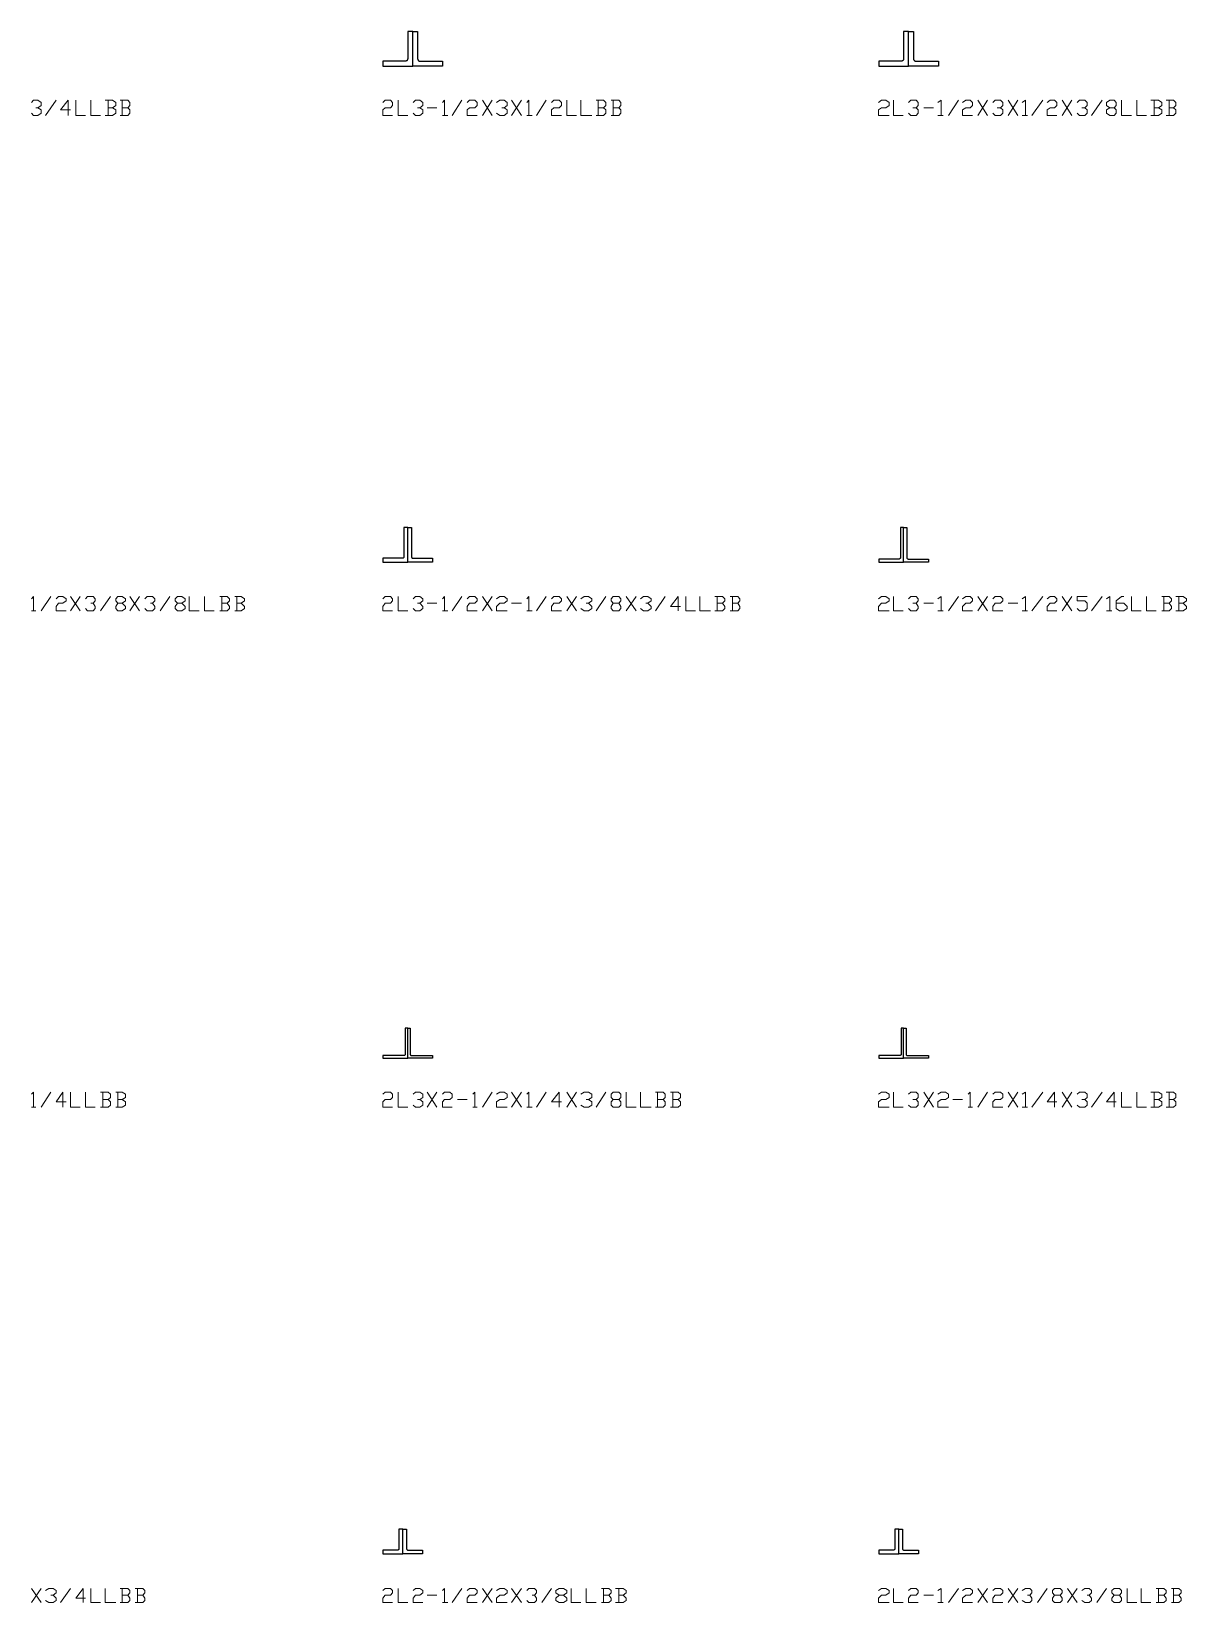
# Model space of a CAD drawing. Header units: inches. Extents: x 0 to 985, y -1555 to 12.
# Drawn here: x 614.6 to 731, y -954.9 to -796.5 of the extents above; entities that cross this region are included whole.
import ezdxf

# ---------------------------------------------------------------- set-up
doc = ezdxf.new("R2010")
doc.units = ezdxf.units.IN
doc.header["$MEASUREMENT"] = 0
doc.layers.add('AISC_STEEL', color=7, linetype='Continuous')

msp = doc.modelspace()

# ---------------------------------------------------------------- linework, layer by layer
at = {"color": 3, "lineweight": 0}
for points in [[(614.56, -803.65), (614.78, -803.43), (615.21, -803.43), (615.54, -803.65), (615.54, -803.98), (615.21, -804.19), (615, -804.19)], [(615.21, -804.19), (615.54, -804.41), (615.54, -804.74), (615.21, -804.96), (614.78, -804.96), (614.56, -804.74)], [(615.98, -804.96), (617.07, -803.43)], [(618.49, -804.41), (617.5, -804.41), (618.27, -803.43), (618.27, -804.96)], [(619.03, -803.43), (619.03, -804.96), (620.01, -804.96)], [(620.56, -803.43), (620.56, -804.96), (621.54, -804.96)], [(622.74, -804.19), (623.07, -803.98), (623.07, -803.65), (622.74, -803.43), (621.98, -803.43)], [(621.98, -804.96), (622.74, -804.96), (623.07, -804.74), (623.07, -804.41), (622.74, -804.19), (622.3, -804.19)], [(622.3, -803.43), (622.3, -804.96)], [(624.27, -804.19), (624.48, -803.98), (624.48, -803.65), (624.27, -803.43), (623.5, -803.43)], [(623.5, -804.96), (624.27, -804.96), (624.48, -804.74), (624.48, -804.41), (624.27, -804.19), (623.72, -804.19)], [(623.72, -803.43), (623.72, -804.96)], [(650, -803.65), (650.22, -803.43), (650.77, -803.43), (650.98, -803.65), (650.98, -803.98), (650.77, -804.19), (650.22, -804.19), (650, -804.41), (650, -804.96), (650.98, -804.96)], [(651.53, -803.43), (651.53, -804.96), (652.51, -804.96)], [(653.06, -803.65), (653.27, -803.43), (653.71, -803.43), (654.04, -803.65), (654.04, -803.98), (653.71, -804.19), (653.49, -804.19)], [(653.71, -804.19), (654.04, -804.41), (654.04, -804.74), (653.71, -804.96), (653.27, -804.96), (653.06, -804.74)], [(654.47, -804.19), (655.45, -804.19)], [(656, -803.65), (656.22, -803.43), (656.22, -804.96)], [(656.98, -804.96), (657.96, -803.43)], [(658.51, -803.65), (658.73, -803.43), (659.27, -803.43), (659.49, -803.65), (659.49, -803.98), (659.27, -804.19), (658.73, -804.19), (658.51, -804.41), (658.51, -804.96), (659.49, -804.96)], [(660.03, -804.96), (661.02, -803.43)], [(660.03, -803.43), (661.02, -804.96)], [(661.45, -803.65), (661.78, -803.43), (662.22, -803.43), (662.54, -803.65), (662.54, -803.98), (662.22, -804.19), (662, -804.19)], [(662.22, -804.19), (662.54, -804.41), (662.54, -804.74), (662.22, -804.96), (661.78, -804.96), (661.45, -804.74)], [(662.98, -804.96), (663.96, -803.43)], [(662.98, -803.43), (663.96, -804.96)], [(664.51, -803.65), (664.72, -803.43), (664.72, -804.96)], [(665.49, -804.96), (666.47, -803.43)], [(667.01, -803.65), (667.23, -803.43), (667.78, -803.43), (668, -803.65), (668, -803.98), (667.78, -804.19), (667.23, -804.19), (667.01, -804.41), (667.01, -804.96), (668, -804.96)], [(668.54, -803.43), (668.54, -804.96), (669.52, -804.96)], [(669.96, -803.43), (669.96, -804.96), (671.05, -804.96)], [(672.25, -804.19), (672.47, -803.98), (672.47, -803.65), (672.25, -803.43), (671.49, -803.43)], [(671.49, -804.96), (672.25, -804.96), (672.47, -804.74), (672.47, -804.41), (672.25, -804.19), (671.7, -804.19)], [(671.7, -803.43), (671.7, -804.96)], [(673.78, -804.19), (673.99, -803.98), (673.99, -803.65), (673.78, -803.43), (673.01, -803.43)], [(673.01, -804.96), (673.78, -804.96), (673.99, -804.74), (673.99, -804.41), (673.78, -804.19), (673.23, -804.19)], [(673.23, -803.43), (673.23, -804.96)], [(699.95, -803.65), (700.27, -803.43), (700.71, -803.43), (701.04, -803.65), (701.04, -803.98), (700.71, -804.19), (700.27, -804.19), (699.95, -804.41), (699.95, -804.96), (701.04, -804.96)], [(701.47, -803.43), (701.47, -804.96), (702.46, -804.96)], [(703, -803.65), (703.22, -803.43), (703.76, -803.43), (703.98, -803.65), (703.98, -803.98), (703.76, -804.19), (703.44, -804.19)], [(703.76, -804.19), (703.98, -804.41), (703.98, -804.74), (703.76, -804.96), (703.22, -804.96), (703, -804.74)], [(704.53, -804.19), (705.51, -804.19)], [(705.95, -803.65), (706.27, -803.43), (706.27, -804.96)], [(707.04, -804.96), (708.02, -803.43)], [(708.45, -803.65), (708.78, -803.43), (709.22, -803.43), (709.44, -803.65), (709.44, -803.98), (709.22, -804.19), (708.78, -804.19), (708.45, -804.41), (708.45, -804.96), (709.44, -804.96)], [(709.98, -804.96), (710.96, -803.43)], [(709.98, -803.43), (710.96, -804.96)], [(711.51, -803.65), (711.73, -803.43), (712.27, -803.43), (712.49, -803.65), (712.49, -803.98), (712.27, -804.19), (711.94, -804.19)], [(712.27, -804.19), (712.49, -804.41), (712.49, -804.74), (712.27, -804.96), (711.73, -804.96), (711.51, -804.74)], [(713.03, -804.96), (714.02, -803.43)], [(713.03, -803.43), (714.02, -804.96)], [(714.45, -803.65), (714.78, -803.43), (714.78, -804.96)], [(715.43, -804.96), (716.52, -803.43)], [(716.96, -803.65), (717.29, -803.43), (717.72, -803.43), (717.94, -803.65), (717.94, -803.98), (717.72, -804.19), (717.29, -804.19), (716.96, -804.41), (716.96, -804.96), (717.94, -804.96)], [(718.49, -804.96), (719.47, -803.43)], [(718.49, -803.43), (719.47, -804.96)], [(720.01, -803.65), (720.23, -803.43), (720.78, -803.43), (720.99, -803.65), (720.99, -803.98), (720.78, -804.19), (720.45, -804.19)], [(720.78, -804.19), (720.99, -804.41), (720.99, -804.74), (720.78, -804.96), (720.23, -804.96), (720.01, -804.74)], [(721.43, -804.96), (722.52, -803.43)], [(723.72, -804.19), (723.94, -804.41), (723.94, -804.74), (723.72, -804.96), (723.28, -804.96), (722.96, -804.74), (722.96, -804.41), (723.28, -804.19), (723.72, -804.19), (723.94, -803.98), (723.94, -803.65), (723.72, -803.43), (723.28, -803.43), (722.96, -803.65), (722.96, -803.98), (723.28, -804.19)], [(724.48, -803.43), (724.48, -804.96), (725.47, -804.96)], [(726.01, -803.43), (726.01, -804.96), (726.99, -804.96)], [(728.19, -804.19), (728.52, -803.98), (728.52, -803.65), (728.19, -803.43), (727.43, -803.43)], [(727.43, -804.96), (728.19, -804.96), (728.52, -804.74), (728.52, -804.41), (728.19, -804.19), (727.76, -804.19)], [(727.76, -803.43), (727.76, -804.96)], [(729.72, -804.19), (729.94, -803.98), (729.94, -803.65), (729.72, -803.43), (728.96, -803.43)], [(728.96, -804.96), (729.72, -804.96), (729.94, -804.74), (729.94, -804.41), (729.72, -804.19), (729.28, -804.19)], [(729.28, -803.43), (729.28, -804.96)], [(656, -804.96), (656.55, -804.96)], [(664.51, -804.96), (665.05, -804.96)], [(705.95, -804.96), (706.49, -804.96)], [(714.45, -804.96), (715, -804.96)], [(614.56, -853.7), (614.78, -853.48), (614.78, -854.9)], [(615.54, -854.9), (616.52, -853.48)], [(617.07, -853.7), (617.29, -853.48), (617.72, -853.48), (618.05, -853.7), (618.05, -853.92), (617.72, -854.14), (617.29, -854.14), (617.07, -854.47), (617.07, -854.9), (618.05, -854.9)], [(618.49, -854.9), (619.47, -853.48)], [(618.49, -853.48), (619.47, -854.9)], [(620.01, -853.7), (620.23, -853.48), (620.78, -853.48), (620.99, -853.7), (620.99, -853.92), (620.78, -854.14), (620.56, -854.14)], [(621.54, -854.9), (622.52, -853.48)], [(623.72, -854.14), (624.05, -854.47), (624.05, -854.68), (623.72, -854.9), (623.28, -854.9), (623.07, -854.68), (623.07, -854.47), (623.28, -854.14), (623.72, -854.14), (624.05, -853.92), (624.05, -853.7), (623.72, -853.48), (623.28, -853.48), (623.07, -853.7), (623.07, -853.92), (623.28, -854.14)], [(624.48, -854.9), (625.47, -853.48)], [(624.48, -853.48), (625.47, -854.9)], [(626.01, -853.7), (626.23, -853.48), (626.77, -853.48), (626.99, -853.7), (626.99, -853.92), (626.77, -854.14), (626.56, -854.14)], [(627.54, -854.9), (628.52, -853.48)], [(629.72, -854.14), (630.05, -854.47), (630.05, -854.68), (629.72, -854.9), (629.28, -854.9), (629.06, -854.68), (629.06, -854.47), (629.28, -854.14), (629.72, -854.14), (630.05, -853.92), (630.05, -853.7), (629.72, -853.48), (629.28, -853.48), (629.06, -853.7), (629.06, -853.92), (629.28, -854.14)], [(630.48, -853.48), (630.48, -854.9), (631.46, -854.9)], [(632.01, -853.48), (632.01, -854.9), (632.99, -854.9)], [(634.3, -854.14), (634.52, -853.92), (634.52, -853.7), (634.3, -853.48), (633.54, -853.48)], [(633.75, -853.48), (633.75, -854.9)], [(635.72, -854.14), (636.04, -853.92), (636.04, -853.7), (635.72, -853.48), (635.06, -853.48)], [(635.28, -853.48), (635.28, -854.9)], [(650, -853.7), (650.22, -853.48), (650.77, -853.48), (650.98, -853.7), (650.98, -853.92), (650.77, -854.14), (650.22, -854.14), (650, -854.47), (650, -854.9), (650.98, -854.9)], [(651.53, -853.48), (651.53, -854.9), (652.51, -854.9)], [(653.06, -853.7), (653.27, -853.48), (653.71, -853.48), (654.04, -853.7), (654.04, -853.92), (653.71, -854.14), (653.49, -854.14)], [(656, -853.7), (656.22, -853.48), (656.22, -854.9)], [(656.98, -854.9), (657.96, -853.48)], [(658.51, -853.7), (658.73, -853.48), (659.27, -853.48), (659.49, -853.7), (659.49, -853.92), (659.27, -854.14), (658.73, -854.14), (658.51, -854.47), (658.51, -854.9), (659.49, -854.9)], [(660.03, -854.9), (661.02, -853.48)], [(660.03, -853.48), (661.02, -854.9)], [(661.45, -853.7), (661.78, -853.48), (662.22, -853.48), (662.54, -853.7), (662.54, -853.92), (662.22, -854.14), (661.78, -854.14), (661.45, -854.47), (661.45, -854.9), (662.54, -854.9)], [(664.51, -853.7), (664.72, -853.48), (664.72, -854.9)], [(665.49, -854.9), (666.47, -853.48)], [(667.01, -853.7), (667.23, -853.48), (667.78, -853.48), (668, -853.7), (668, -853.92), (667.78, -854.14), (667.23, -854.14), (667.01, -854.47), (667.01, -854.9), (668, -854.9)], [(668.54, -854.9), (669.52, -853.48)], [(668.54, -853.48), (669.52, -854.9)], [(669.96, -853.7), (670.29, -853.48), (670.72, -853.48), (671.05, -853.7), (671.05, -853.92), (670.72, -854.14), (670.5, -854.14)], [(671.49, -854.9), (672.47, -853.48)], [(673.78, -854.14), (673.99, -854.47), (673.99, -854.68), (673.78, -854.9), (673.23, -854.9), (673.01, -854.68), (673.01, -854.47), (673.23, -854.14), (673.78, -854.14), (673.99, -853.92), (673.99, -853.7), (673.78, -853.48), (673.23, -853.48), (673.01, -853.7), (673.01, -853.92), (673.23, -854.14)], [(674.54, -854.9), (675.52, -853.48)], [(674.54, -853.48), (675.52, -854.9)], [(675.96, -853.7), (676.28, -853.48), (676.72, -853.48), (677.05, -853.7), (677.05, -853.92), (676.72, -854.14), (676.5, -854.14)], [(677.48, -854.9), (678.46, -853.48)], [(679.99, -854.47), (679.01, -854.47), (679.77, -853.48), (679.77, -854.9)], [(680.54, -853.48), (680.54, -854.9), (681.52, -854.9)], [(681.95, -853.48), (681.95, -854.9), (683.04, -854.9)], [(684.24, -854.14), (684.46, -853.92), (684.46, -853.7), (684.24, -853.48), (683.48, -853.48)], [(683.7, -853.48), (683.7, -854.9)], [(685.77, -854.14), (685.99, -853.92), (685.99, -853.7), (685.77, -853.48), (685.01, -853.48)], [(685.23, -853.48), (685.23, -854.9)], [(699.95, -853.7), (700.27, -853.48), (700.71, -853.48), (701.04, -853.7), (701.04, -853.92), (700.71, -854.14), (700.27, -854.14), (699.95, -854.47), (699.95, -854.9), (701.04, -854.9)], [(701.47, -853.48), (701.47, -854.9), (702.46, -854.9)], [(703, -853.7), (703.22, -853.48), (703.76, -853.48), (703.98, -853.7), (703.98, -853.92), (703.76, -854.14), (703.44, -854.14)], [(705.95, -853.7), (706.27, -853.48), (706.27, -854.9)], [(707.04, -854.9), (708.02, -853.48)], [(708.45, -853.7), (708.78, -853.48), (709.22, -853.48), (709.44, -853.7), (709.44, -853.92), (709.22, -854.14), (708.78, -854.14), (708.45, -854.47), (708.45, -854.9), (709.44, -854.9)], [(709.98, -854.9), (710.96, -853.48)], [(709.98, -853.48), (710.96, -854.9)], [(711.51, -853.7), (711.73, -853.48), (712.27, -853.48), (712.49, -853.7), (712.49, -853.92), (712.27, -854.14), (711.73, -854.14), (711.51, -854.47), (711.51, -854.9), (712.49, -854.9)], [(714.45, -853.7), (714.78, -853.48), (714.78, -854.9)], [(715.43, -854.9), (716.52, -853.48)], [(716.96, -853.7), (717.29, -853.48), (717.72, -853.48), (717.94, -853.7), (717.94, -853.92), (717.72, -854.14), (717.29, -854.14), (716.96, -854.47), (716.96, -854.9), (717.94, -854.9)], [(718.49, -854.9), (719.47, -853.48)], [(718.49, -853.48), (719.47, -854.9)], [(720.01, -854.68), (720.23, -854.9), (720.78, -854.9), (720.99, -854.68), (720.99, -854.14), (720.78, -853.92), (720.01, -853.92), (720.01, -853.48), (720.99, -853.48)], [(721.43, -854.9), (722.52, -853.48)], [(722.96, -853.7), (723.28, -853.48), (723.28, -854.9)], [(723.94, -854.14), (724.7, -854.14), (725.03, -854.47), (725.03, -854.68), (724.7, -854.9), (724.27, -854.9), (723.94, -854.68), (723.94, -853.92), (724.48, -853.48), (724.7, -853.48)], [(725.47, -853.48), (725.47, -854.9), (726.45, -854.9)], [(726.99, -853.48), (726.99, -854.9), (727.97, -854.9)], [(729.28, -854.14), (729.5, -853.92), (729.5, -853.7), (729.28, -853.48), (728.52, -853.48)], [(728.74, -853.48), (728.74, -854.9)], [(730.7, -854.14), (731.03, -853.92), (731.03, -853.7), (730.7, -853.48), (729.94, -853.48)], [(730.26, -853.48), (730.26, -854.9)], [(614.56, -854.9), (615, -854.9)], [(620.78, -854.14), (620.99, -854.47), (620.99, -854.68), (620.78, -854.9), (620.23, -854.9), (620.01, -854.68)], [(626.77, -854.14), (626.99, -854.47), (626.99, -854.68), (626.77, -854.9), (626.23, -854.9), (626.01, -854.68)], [(633.54, -854.9), (634.3, -854.9), (634.52, -854.68), (634.52, -854.47), (634.3, -854.14), (633.75, -854.14)], [(635.06, -854.9), (635.72, -854.9), (636.04, -854.68), (636.04, -854.47), (635.72, -854.14), (635.28, -854.14)], [(653.71, -854.14), (654.04, -854.47), (654.04, -854.68), (653.71, -854.9), (653.27, -854.9), (653.06, -854.68)], [(654.47, -854.14), (655.45, -854.14)], [(656, -854.9), (656.55, -854.9)], [(662.98, -854.14), (663.96, -854.14)], [(664.51, -854.9), (665.05, -854.9)], [(670.72, -854.14), (671.05, -854.47), (671.05, -854.68), (670.72, -854.9), (670.29, -854.9), (669.96, -854.68)], [(676.72, -854.14), (677.05, -854.47), (677.05, -854.68), (676.72, -854.9), (676.28, -854.9), (675.96, -854.68)], [(683.48, -854.9), (684.24, -854.9), (684.46, -854.68), (684.46, -854.47), (684.24, -854.14), (683.7, -854.14)], [(685.01, -854.9), (685.77, -854.9), (685.99, -854.68), (685.99, -854.47), (685.77, -854.14), (685.23, -854.14)], [(703.76, -854.14), (703.98, -854.47), (703.98, -854.68), (703.76, -854.9), (703.22, -854.9), (703, -854.68)], [(704.53, -854.14), (705.51, -854.14)], [(705.95, -854.9), (706.49, -854.9)], [(713.03, -854.14), (714.02, -854.14)], [(714.45, -854.9), (715, -854.9)], [(722.96, -854.9), (723.5, -854.9)], [(728.52, -854.9), (729.28, -854.9), (729.5, -854.68), (729.5, -854.47), (729.28, -854.14), (728.74, -854.14)], [(729.94, -854.9), (730.7, -854.9), (731.03, -854.68), (731.03, -854.47), (730.7, -854.14), (730.26, -854.14)], [(614.56, -903.65), (614.78, -903.43), (614.78, -904.96)], [(615.54, -904.96), (616.52, -903.43)], [(618.05, -904.41), (617.07, -904.41), (617.72, -903.43), (617.72, -904.96)], [(618.49, -903.43), (618.49, -904.96), (619.47, -904.96)], [(620.01, -903.43), (620.01, -904.96), (620.99, -904.96)], [(622.3, -904.19), (622.52, -903.98), (622.52, -903.65), (622.3, -903.43), (621.54, -903.43)], [(621.54, -904.96), (622.3, -904.96), (622.52, -904.74), (622.52, -904.41), (622.3, -904.19), (621.76, -904.19)], [(621.76, -903.43), (621.76, -904.96)], [(623.72, -904.19), (624.05, -903.98), (624.05, -903.65), (623.72, -903.43), (623.07, -903.43)], [(623.07, -904.96), (623.72, -904.96), (624.05, -904.74), (624.05, -904.41), (623.72, -904.19), (623.28, -904.19)], [(623.28, -903.43), (623.28, -904.96)], [(650, -903.65), (650.22, -903.43), (650.77, -903.43), (650.98, -903.65), (650.98, -903.98), (650.77, -904.19), (650.22, -904.19), (650, -904.41), (650, -904.96), (650.98, -904.96)], [(651.53, -903.43), (651.53, -904.96), (652.51, -904.96)], [(653.06, -903.65), (653.27, -903.43), (653.71, -903.43), (654.04, -903.65), (654.04, -903.98), (653.71, -904.19), (653.49, -904.19)], [(653.71, -904.19), (654.04, -904.41), (654.04, -904.74), (653.71, -904.96), (653.27, -904.96), (653.06, -904.74)], [(654.47, -904.96), (655.45, -903.43)], [(654.47, -903.43), (655.45, -904.96)], [(656, -903.65), (656.22, -903.43), (656.76, -903.43), (656.98, -903.65), (656.98, -903.98), (656.76, -904.19), (656.22, -904.19), (656, -904.41), (656, -904.96), (656.98, -904.96)], [(657.53, -904.19), (658.51, -904.19)], [(659.05, -903.65), (659.27, -903.43), (659.27, -904.96)], [(660.03, -904.96), (661.02, -903.43)], [(661.45, -903.65), (661.78, -903.43), (662.22, -903.43), (662.54, -903.65), (662.54, -903.98), (662.22, -904.19), (661.78, -904.19), (661.45, -904.41), (661.45, -904.96), (662.54, -904.96)], [(662.98, -904.96), (663.96, -903.43)], [(662.98, -903.43), (663.96, -904.96)], [(664.51, -903.65), (664.72, -903.43), (664.72, -904.96)], [(665.49, -904.96), (666.47, -903.43)], [(668, -904.41), (667.01, -904.41), (667.78, -903.43), (667.78, -904.96)], [(668.54, -904.96), (669.52, -903.43)], [(668.54, -903.43), (669.52, -904.96)], [(669.96, -903.65), (670.29, -903.43), (670.72, -903.43), (671.05, -903.65), (671.05, -903.98), (670.72, -904.19), (670.5, -904.19)], [(670.72, -904.19), (671.05, -904.41), (671.05, -904.74), (670.72, -904.96), (670.29, -904.96), (669.96, -904.74)], [(671.49, -904.96), (672.47, -903.43)], [(673.78, -904.19), (673.99, -904.41), (673.99, -904.74), (673.78, -904.96), (673.23, -904.96), (673.01, -904.74), (673.01, -904.41), (673.23, -904.19), (673.78, -904.19), (673.99, -903.98), (673.99, -903.65), (673.78, -903.43), (673.23, -903.43), (673.01, -903.65), (673.01, -903.98), (673.23, -904.19)], [(674.54, -903.43), (674.54, -904.96), (675.52, -904.96)], [(675.96, -903.43), (675.96, -904.96), (677.05, -904.96)], [(678.25, -904.19), (678.46, -903.98), (678.46, -903.65), (678.25, -903.43), (677.48, -903.43)], [(677.48, -904.96), (678.25, -904.96), (678.46, -904.74), (678.46, -904.41), (678.25, -904.19), (677.7, -904.19)], [(677.7, -903.43), (677.7, -904.96)], [(679.77, -904.19), (679.99, -903.98), (679.99, -903.65), (679.77, -903.43), (679.01, -903.43)], [(679.01, -904.96), (679.77, -904.96), (679.99, -904.74), (679.99, -904.41), (679.77, -904.19), (679.23, -904.19)], [(679.23, -903.43), (679.23, -904.96)], [(699.95, -903.65), (700.27, -903.43), (700.71, -903.43), (701.04, -903.65), (701.04, -903.98), (700.71, -904.19), (700.27, -904.19), (699.95, -904.41), (699.95, -904.96), (701.04, -904.96)], [(701.47, -903.43), (701.47, -904.96), (702.46, -904.96)], [(703, -903.65), (703.22, -903.43), (703.76, -903.43), (703.98, -903.65), (703.98, -903.98), (703.76, -904.19), (703.44, -904.19)], [(703.76, -904.19), (703.98, -904.41), (703.98, -904.74), (703.76, -904.96), (703.22, -904.96), (703, -904.74)], [(704.53, -904.96), (705.51, -903.43)], [(704.53, -903.43), (705.51, -904.96)], [(705.95, -903.65), (706.27, -903.43), (706.71, -903.43), (707.04, -903.65), (707.04, -903.98), (706.71, -904.19), (706.27, -904.19), (705.95, -904.41), (705.95, -904.96), (707.04, -904.96)], [(707.47, -904.19), (708.45, -904.19)], [(709, -903.65), (709.22, -903.43), (709.22, -904.96)], [(709.98, -904.96), (710.96, -903.43)], [(711.51, -903.65), (711.73, -903.43), (712.27, -903.43), (712.49, -903.65), (712.49, -903.98), (712.27, -904.19), (711.73, -904.19), (711.51, -904.41), (711.51, -904.96), (712.49, -904.96)], [(713.03, -904.96), (714.02, -903.43)], [(713.03, -903.43), (714.02, -904.96)], [(714.45, -903.65), (714.78, -903.43), (714.78, -904.96)], [(715.43, -904.96), (716.52, -903.43)], [(717.94, -904.41), (716.96, -904.41), (717.72, -903.43), (717.72, -904.96)], [(718.49, -904.96), (719.47, -903.43)], [(718.49, -903.43), (719.47, -904.96)], [(720.01, -903.65), (720.23, -903.43), (720.78, -903.43), (720.99, -903.65), (720.99, -903.98), (720.78, -904.19), (720.45, -904.19)], [(720.78, -904.19), (720.99, -904.41), (720.99, -904.74), (720.78, -904.96), (720.23, -904.96), (720.01, -904.74)], [(721.43, -904.96), (722.52, -903.43)], [(723.94, -904.41), (722.96, -904.41), (723.72, -903.43), (723.72, -904.96)], [(724.48, -903.43), (724.48, -904.96), (725.47, -904.96)], [(726.01, -903.43), (726.01, -904.96), (726.99, -904.96)], [(728.19, -904.19), (728.52, -903.98), (728.52, -903.65), (728.19, -903.43), (727.43, -903.43)], [(727.43, -904.96), (728.19, -904.96), (728.52, -904.74), (728.52, -904.41), (728.19, -904.19), (727.76, -904.19)], [(727.76, -903.43), (727.76, -904.96)], [(729.72, -904.19), (729.94, -903.98), (729.94, -903.65), (729.72, -903.43), (728.96, -903.43)], [(728.96, -904.96), (729.72, -904.96), (729.94, -904.74), (729.94, -904.41), (729.72, -904.19), (729.28, -904.19)], [(729.28, -903.43), (729.28, -904.96)], [(614.56, -904.96), (615, -904.96)], [(659.05, -904.96), (659.49, -904.96)], [(664.51, -904.96), (665.05, -904.96)], [(709, -904.96), (709.44, -904.96)], [(714.45, -904.96), (715, -904.96)], [(614.56, -954.9), (615.54, -953.49)], [(614.56, -953.49), (615.54, -954.9)], [(615.98, -953.7), (616.31, -953.49), (616.74, -953.49), (617.07, -953.7), (617.07, -953.92), (616.74, -954.14), (616.52, -954.14)], [(617.5, -954.9), (618.49, -953.49)], [(620.01, -954.47), (619.03, -954.47), (619.79, -953.49), (619.79, -954.9)], [(620.56, -953.49), (620.56, -954.9), (621.54, -954.9)], [(621.98, -953.49), (621.98, -954.9), (623.07, -954.9)], [(624.27, -954.14), (624.48, -953.92), (624.48, -953.7), (624.27, -953.49), (623.5, -953.49)], [(623.72, -953.49), (623.72, -954.9)], [(625.79, -954.14), (626.01, -953.92), (626.01, -953.7), (625.79, -953.49), (625.03, -953.49)], [(625.25, -953.49), (625.25, -954.9)], [(650, -953.7), (650.22, -953.49), (650.77, -953.49), (650.98, -953.7), (650.98, -953.92), (650.77, -954.14), (650.22, -954.14), (650, -954.47), (650, -954.9), (650.98, -954.9)], [(651.53, -953.49), (651.53, -954.9), (652.51, -954.9)], [(653.06, -953.7), (653.27, -953.49), (653.71, -953.49), (654.04, -953.7), (654.04, -953.92), (653.71, -954.14), (653.27, -954.14), (653.06, -954.47), (653.06, -954.9), (654.04, -954.9)], [(656, -953.7), (656.22, -953.49), (656.22, -954.9)], [(656.98, -954.9), (657.96, -953.49)], [(658.51, -953.7), (658.73, -953.49), (659.27, -953.49), (659.49, -953.7), (659.49, -953.92), (659.27, -954.14), (658.73, -954.14), (658.51, -954.47), (658.51, -954.9), (659.49, -954.9)], [(660.03, -954.9), (661.02, -953.49)], [(660.03, -953.49), (661.02, -954.9)], [(661.45, -953.7), (661.78, -953.49), (662.22, -953.49), (662.54, -953.7), (662.54, -953.92), (662.22, -954.14), (661.78, -954.14), (661.45, -954.47), (661.45, -954.9), (662.54, -954.9)], [(662.98, -954.9), (663.96, -953.49)], [(662.98, -953.49), (663.96, -954.9)], [(664.51, -953.7), (664.72, -953.49), (665.27, -953.49), (665.49, -953.7), (665.49, -953.92), (665.27, -954.14), (665.05, -954.14)], [(666.03, -954.9), (667.01, -953.49)], [(668.21, -954.14), (668.54, -954.47), (668.54, -954.68), (668.21, -954.9), (667.78, -954.9), (667.45, -954.68), (667.45, -954.47), (667.78, -954.14), (668.21, -954.14), (668.54, -953.92), (668.54, -953.7), (668.21, -953.49), (667.78, -953.49), (667.45, -953.7), (667.45, -953.92), (667.78, -954.14)], [(668.98, -953.49), (668.98, -954.9), (669.96, -954.9)], [(670.5, -953.49), (670.5, -954.9), (671.49, -954.9)], [(672.79, -954.14), (673.01, -953.92), (673.01, -953.7), (672.79, -953.49), (672.03, -953.49)], [(672.25, -953.49), (672.25, -954.9)], [(674.21, -954.14), (674.54, -953.92), (674.54, -953.7), (674.21, -953.49), (673.45, -953.49)], [(673.78, -953.49), (673.78, -954.9)], [(699.95, -953.7), (700.27, -953.49), (700.71, -953.49), (701.04, -953.7), (701.04, -953.92), (700.71, -954.14), (700.27, -954.14), (699.95, -954.47), (699.95, -954.9), (701.04, -954.9)], [(701.47, -953.49), (701.47, -954.9), (702.46, -954.9)], [(703, -953.7), (703.22, -953.49), (703.76, -953.49), (703.98, -953.7), (703.98, -953.92), (703.76, -954.14), (703.22, -954.14), (703, -954.47), (703, -954.9), (703.98, -954.9)], [(705.95, -953.7), (706.27, -953.49), (706.27, -954.9)], [(707.04, -954.9), (708.02, -953.49)], [(708.45, -953.7), (708.78, -953.49), (709.22, -953.49), (709.44, -953.7), (709.44, -953.92), (709.22, -954.14), (708.78, -954.14), (708.45, -954.47), (708.45, -954.9), (709.44, -954.9)], [(709.98, -954.9), (710.96, -953.49)], [(709.98, -953.49), (710.96, -954.9)], [(711.51, -953.7), (711.73, -953.49), (712.27, -953.49), (712.49, -953.7), (712.49, -953.92), (712.27, -954.14), (711.73, -954.14), (711.51, -954.47), (711.51, -954.9), (712.49, -954.9)], [(713.03, -954.9), (714.02, -953.49)], [(713.03, -953.49), (714.02, -954.9)], [(714.45, -953.7), (714.78, -953.49), (715.21, -953.49), (715.43, -953.7), (715.43, -953.92), (715.21, -954.14), (715, -954.14)], [(715.98, -954.9), (716.96, -953.49)], [(718.27, -954.14), (718.49, -954.47), (718.49, -954.68), (718.27, -954.9), (717.72, -954.9), (717.5, -954.68), (717.5, -954.47), (717.72, -954.14), (718.27, -954.14), (718.49, -953.92), (718.49, -953.7), (718.27, -953.49), (717.72, -953.49), (717.5, -953.7), (717.5, -953.92), (717.72, -954.14)], [(719.03, -954.9), (720.01, -953.49)], [(719.03, -953.49), (720.01, -954.9)], [(720.45, -953.7), (720.78, -953.49), (721.21, -953.49), (721.43, -953.7), (721.43, -953.92), (721.21, -954.14), (720.99, -954.14)], [(721.98, -954.9), (722.96, -953.49)], [(724.27, -954.14), (724.48, -954.47), (724.48, -954.68), (724.27, -954.9), (723.72, -954.9), (723.5, -954.68), (723.5, -954.47), (723.72, -954.14), (724.27, -954.14), (724.48, -953.92), (724.48, -953.7), (724.27, -953.49), (723.72, -953.49), (723.5, -953.7), (723.5, -953.92), (723.72, -954.14)], [(725.03, -953.49), (725.03, -954.9), (726.01, -954.9)], [(726.45, -953.49), (726.45, -954.9), (727.43, -954.9)], [(728.74, -954.14), (728.96, -953.92), (728.96, -953.7), (728.74, -953.49), (727.97, -953.49)], [(728.19, -953.49), (728.19, -954.9)], [(730.26, -954.14), (730.48, -953.92), (730.48, -953.7), (730.26, -953.49), (729.5, -953.49)], [(729.72, -953.49), (729.72, -954.9)], [(616.74, -954.14), (617.07, -954.47), (617.07, -954.68), (616.74, -954.9), (616.31, -954.9), (615.98, -954.68)], [(623.5, -954.9), (624.27, -954.9), (624.48, -954.68), (624.48, -954.47), (624.27, -954.14), (623.72, -954.14)], [(625.03, -954.9), (625.79, -954.9), (626.01, -954.68), (626.01, -954.47), (625.79, -954.14), (625.25, -954.14)], [(654.47, -954.14), (655.45, -954.14)], [(656, -954.9), (656.55, -954.9)], [(665.27, -954.14), (665.49, -954.47), (665.49, -954.68), (665.27, -954.9), (664.72, -954.9), (664.51, -954.68)], [(672.03, -954.9), (672.79, -954.9), (673.01, -954.68), (673.01, -954.47), (672.79, -954.14), (672.25, -954.14)], [(673.45, -954.9), (674.21, -954.9), (674.54, -954.68), (674.54, -954.47), (674.21, -954.14), (673.78, -954.14)], [(704.53, -954.14), (705.51, -954.14)], [(705.95, -954.9), (706.49, -954.9)], [(715.21, -954.14), (715.43, -954.47), (715.43, -954.68), (715.21, -954.9), (714.78, -954.9), (714.45, -954.68)], [(721.21, -954.14), (721.43, -954.47), (721.43, -954.68), (721.21, -954.9), (720.78, -954.9), (720.45, -954.68)], [(727.97, -954.9), (728.74, -954.9), (728.96, -954.68), (728.96, -954.47), (728.74, -954.14), (728.19, -954.14)], [(729.5, -954.9), (730.26, -954.9), (730.48, -954.68), (730.48, -954.47), (730.26, -954.14), (729.72, -954.14)]]:
    msp.add_lwpolyline(points, dxfattribs=at)
at = {"layer": 'AISC_STEEL'}
for points in [[(650, -800), (653, -800), (653, -796.5), (652.5, -796.5), (652.5, -799.25), (652.5, -799.28), (652.49, -799.31), (652.49, -799.33), (652.48, -799.36), (652.46, -799.38), (652.45, -799.41), (652.43, -799.43), (652.41, -799.45), (652.38, -799.46), (652.36, -799.48), (652.33, -799.49), (652.31, -799.49), (652.28, -799.5), (652.25, -799.5), (650, -799.5)], [(656, -800), (653, -800), (653, -796.5), (653.5, -796.5), (653.5, -799.25), (653.5, -799.28), (653.51, -799.31), (653.51, -799.33), (653.52, -799.36), (653.54, -799.38), (653.55, -799.41), (653.57, -799.43), (653.59, -799.45), (653.62, -799.46), (653.64, -799.48), (653.67, -799.49), (653.69, -799.49), (653.72, -799.5), (653.75, -799.5), (656, -799.5)], [(700, -800), (703, -800), (703, -796.5), (702.5, -796.5), (702.5, -799.25), (702.5, -799.28), (702.49, -799.31), (702.49, -799.33), (702.48, -799.36), (702.46, -799.38), (702.45, -799.41), (702.43, -799.43), (702.41, -799.45), (702.38, -799.46), (702.36, -799.48), (702.33, -799.49), (702.31, -799.49), (702.28, -799.5), (702.25, -799.5), (700, -799.5)], [(706, -800), (703, -800), (703, -796.5), (703.5, -796.5), (703.5, -799.25), (703.5, -799.28), (703.51, -799.31), (703.51, -799.33), (703.52, -799.36), (703.54, -799.38), (703.55, -799.41), (703.57, -799.43), (703.59, -799.45), (703.62, -799.46), (703.64, -799.48), (703.67, -799.49), (703.69, -799.49), (703.72, -799.5), (703.75, -799.5), (706, -799.5)], [(650, -850), (652.5, -850), (652.5, -846.5), (652.12, -846.5), (652.12, -849.44), (652.12, -849.46), (652.12, -849.49), (652.11, -849.51), (652.1, -849.53), (652.09, -849.55), (652.07, -849.57), (652.05, -849.59), (652.03, -849.6), (652.01, -849.61), (651.99, -849.62), (651.96, -849.62), (651.94, -849.62), (650, -849.62)], [(655, -850), (652.5, -850), (652.5, -846.5), (652.88, -846.5), (652.88, -849.44), (652.88, -849.46), (652.88, -849.49), (652.89, -849.51), (652.9, -849.53), (652.91, -849.55), (652.93, -849.57), (652.95, -849.59), (652.97, -849.6), (652.99, -849.61), (653.01, -849.62), (653.04, -849.62), (653.06, -849.62), (655, -849.62)], [(700, -850), (702.5, -850), (702.5, -846.5), (702.19, -846.5), (702.19, -849.53), (702.19, -849.55), (702.18, -849.57), (702.18, -849.59), (702.17, -849.61), (702.15, -849.63), (702.14, -849.64), (702.13, -849.65), (702.11, -849.67), (702.09, -849.68), (702.07, -849.68), (702.05, -849.69), (702.03, -849.69), (700, -849.69)], [(705, -850), (702.5, -850), (702.5, -846.5), (702.81, -846.5), (702.81, -849.53), (702.81, -849.55), (702.82, -849.57), (702.82, -849.59), (702.83, -849.61), (702.85, -849.63), (702.86, -849.64), (702.87, -849.65), (702.89, -849.67), (702.91, -849.68), (702.93, -849.68), (702.95, -849.69), (702.97, -849.69), (705, -849.69)], [(650, -900), (652.5, -900), (652.5, -897), (652.25, -897), (652.25, -899.62), (652.25, -899.64), (652.25, -899.66), (652.24, -899.67), (652.23, -899.69), (652.22, -899.7), (652.21, -899.71), (652.2, -899.72), (652.19, -899.73), (652.17, -899.74), (652.16, -899.75), (652.14, -899.75), (652.12, -899.75), (650, -899.75)], [(655, -900), (652.5, -900), (652.5, -897), (652.75, -897), (652.75, -899.62), (652.75, -899.64), (652.75, -899.66), (652.76, -899.67), (652.77, -899.69), (652.78, -899.7), (652.79, -899.71), (652.8, -899.72), (652.81, -899.73), (652.83, -899.74), (652.84, -899.75), (652.86, -899.75), (652.88, -899.75), (655, -899.75)], [(700, -900), (702.5, -900), (702.5, -897), (702.25, -897), (702.25, -899.62), (702.25, -899.64), (702.25, -899.66), (702.24, -899.67), (702.23, -899.69), (702.22, -899.7), (702.21, -899.71), (702.2, -899.72), (702.19, -899.73), (702.17, -899.74), (702.16, -899.75), (702.14, -899.75), (702.12, -899.75), (700, -899.75)], [(705, -900), (702.5, -900), (702.5, -897), (702.75, -897), (702.75, -899.62), (702.75, -899.64), (702.75, -899.66), (702.76, -899.67), (702.77, -899.69), (702.78, -899.7), (702.79, -899.71), (702.8, -899.72), (702.81, -899.73), (702.83, -899.74), (702.84, -899.75), (702.86, -899.75), (702.88, -899.75), (705, -899.75)], [(650, -950), (652, -950), (652, -947.5), (651.62, -947.5), (651.62, -949.44), (651.62, -949.46), (651.62, -949.49), (651.61, -949.51), (651.6, -949.53), (651.59, -949.55), (651.57, -949.57), (651.55, -949.59), (651.53, -949.6), (651.51, -949.61), (651.49, -949.62), (651.46, -949.62), (651.44, -949.62), (650, -949.62)], [(654, -950), (652, -950), (652, -947.5), (652.38, -947.5), (652.38, -949.44), (652.38, -949.46), (652.38, -949.49), (652.39, -949.51), (652.4, -949.53), (652.41, -949.55), (652.43, -949.57), (652.45, -949.59), (652.47, -949.6), (652.49, -949.61), (652.51, -949.62), (652.54, -949.62), (652.56, -949.62), (654, -949.62)], [(700, -950), (702, -950), (702, -947.5), (701.62, -947.5), (701.62, -949.44), (701.62, -949.46), (701.62, -949.49), (701.61, -949.51), (701.6, -949.53), (701.59, -949.55), (701.57, -949.57), (701.55, -949.59), (701.53, -949.6), (701.51, -949.61), (701.49, -949.62), (701.46, -949.62), (701.44, -949.62), (700, -949.62)], [(704, -950), (702, -950), (702, -947.5), (702.38, -947.5), (702.38, -949.44), (702.38, -949.46), (702.38, -949.49), (702.39, -949.51), (702.4, -949.53), (702.41, -949.55), (702.43, -949.57), (702.45, -949.59), (702.47, -949.6), (702.49, -949.61), (702.51, -949.62), (702.54, -949.62), (702.56, -949.62), (704, -949.62)]]:
    msp.add_lwpolyline(points, close=True, dxfattribs=at)

doc.saveas('drawing.dxf')
